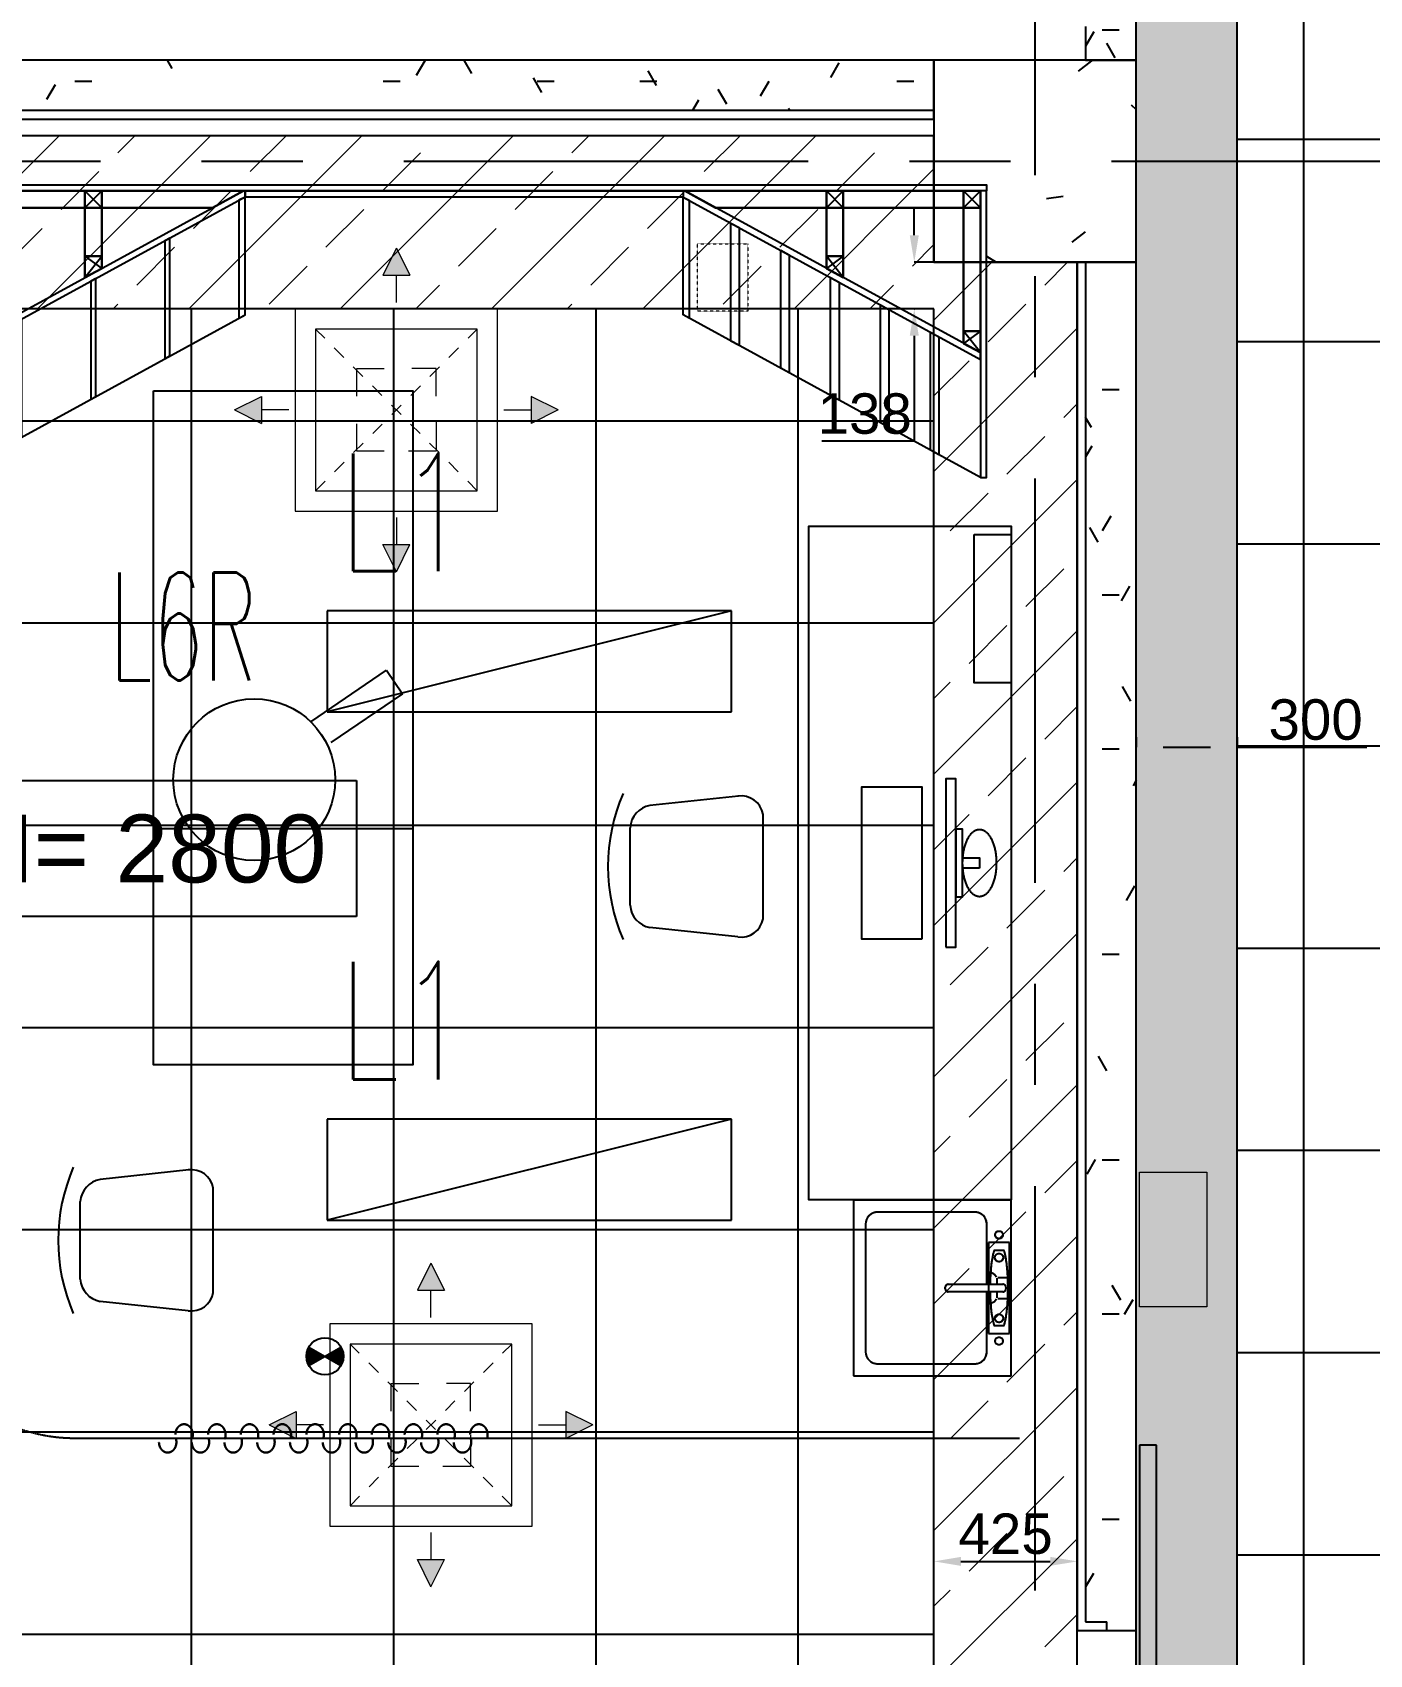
# Model space of a CAD drawing. Header units: millimetres. Extents: x -92759 to 184353, y -15225 to 86714.
# Drawn here: x -63508 to -59541, y 47909 to 52723 of the extents above; entities that cross this region are included whole.
import ezdxf

# ---------------------------------------------------------------- set-up
doc = ezdxf.new("R2010")
doc.units = ezdxf.units.MM
for name, pattern in [('Aligning Line', [3.2004, 1.6002, -1.6002]), ('HIDDEN', [0.375, 0.25, -0.125]), ('IDA - Grid Line', [2100, 1200, -300, 300, -300]), ('IDA - Hidden 065', [322.5, 225, -97.5]), ('IMPORT-ACAD_ISO12W100', [3150, 1800, -450, 0, -450, 0, -450]), ('IMPORT-HIDDEN2', [0])]:
    doc.linetypes.add(name, pattern=pattern)
doc.layers.get('Defpoints').update_dxf_attribs({"color": 8})
for name, color, linetype in [('0-1', 9, 'Continuous'), ('0-L21-Low Bay Light', 1, 'Continuous'), ('0-Motion Sensor', 1, 'Continuous'), ('A-_DOOR----_E', 8, 'Continuous'), ('A-_WALL----_E', 8, 'Continuous'), ('A-_WALL----_H-1', 9, 'Continuous'), ('A-_WALLPRTN_E', 8, 'Continuous'), ('A-PATT-CONC', 8, 'Continuous'), ('AAG_Dimension', 7, 'Continuous'), ('ANNOT', 8, 'Continuous'), ('CURTAIN', 8, 'IMPORT-HIDDEN2'), ('E-legend', 1, 'Continuous'), ('E-LIGHT----E', 1, 'Continuous'), ('FURNITURE', 8, 'Continuous'), ('HF', 7, 'Continuous'), ('HF Text', 7, 'Continuous'), ('HFI 02', 7, 'Continuous'), ('M-ACMV_FCU', 5, 'Continuous'), ('S-_COLN----_E', 8, 'Continuous')]:
    doc.layers.add(name, color=color, linetype=linetype)
for name, color, linetype, true_color in [('1599_FURN_RHH_BLK8 _NEW__1ST STY_dwg _2_-1', 7, 'Continuous', 0xaaaaaa), ('A-_DETA----_E-3', 1, 'IDA - Hidden 065', 0xff0000), ('A-_DETA----_E-6', 7, 'Continuous', 0x969696), ('A-_FURN--2', 7, 'IMPORT-ACAD_ISO12W100', 0xaaaaaa), ('A-_FURN--3', 7, 'Continuous', 0xaaaaaa), ('A-_FURN--4', 7, 'Continuous', 0xaaaaaa), ('A-_FURT----_E-_N', 6, 'Continuous', 0xff00ff), ('FURNITURE HIDDEN', 9, 'Continuous', 0x808080), ('NEW', 6, 'Continuous', 0xff00ff), ('S-_ANOTGRID_E-1', 9, 'IDA - Grid Line', 0x808080)]:
    doc.layers.add(name, color=color, linetype=linetype, true_color=true_color)
for name, color, linetype, lineweight in [('HFI 9MM FPB', 94, 'Continuous', 5), ('M-ACMV_Control Panel', 7, 'Continuous', 25), ('M-ACMV_CP_ HL', 7, 'Continuous', 20), ('M-ACMV_SAD', 5, 'Continuous', 18), ('M-ACMV_SAG', 5, 'Continuous', 25)]:
    doc.layers.add(name, color=color, linetype=linetype, lineweight=lineweight)
doc.styles.add('Arial', font='arial.ttf')
doc.styles.add('Arial_4', font='arial.ttf', dxfattribs={"height": 1.8})
doc.styles.get("Standard").update_dxf_attribs({"font": 'arial.ttf'})
doc.styles.add('T3', font='simplex.shx', dxfattribs={"width": 0.7, "height": 300})
doc.dimstyles.get("Standard").update_dxf_attribs({"dimtxt": 0.18, "dimasz": 0.18, "dimexe": 0.18, "dimexo": 0.0625, "dimgap": 0.09, "dimtad": 0, "dimtih": 1, "dimtoh": 1, "dimdec": 4, "dimzin": 0, "dimdsep": 46, "dimtxsty": 'Standard', "dimcen": 0.09, "dimadec": 0, "dimazin": 0, "dimtfac": 1, "dimtdec": 4, "dimtofl": 0, "dimtmove": 0, "dimatfit": 3, "dimfxl": 1, "dimtolj": 1, "dimtzin": 0, "dimarcsym": 0})
pattern_1 = [(0, (-11870.95, 40538.29), (609.6, 152.4), [50.292, -406.908, 50.292, -406.908, -2438.4]), (0, (-11870.95, 40538.29), (609.6, 152.4), [-914.4, 50.292, -864.108, 50.292, -406.908, -1066.8]), (0, (-11870.95, 40538.29), (609.6, 152.4), [-2286, 50.292, -254.508, 50.292, -711.708]), (120, (-11642.35, 40614.49), (-436.7823, 451.7291), [50.292, -406.908, 50.292, -406.908, -2438.4]), (120, (-11642.35, 40614.49), (-436.7823, 451.7291), [-914.4, 50.292, -864.108, 50.292, -406.908, -1066.8]), (120, (-11642.35, 40614.49), (-436.7823, 451.7291), [-2286, 50.292, -254.508, 50.292, -711.708]), (240, (-11566.15, 40919.29), (-172.8177, -604.1291), [50.292, -406.908, 50.292, -406.908, -2438.4]), (240, (-11566.15, 40919.29), (-172.8177, -604.1291), [-914.4, 50.292, -864.108, 50.292, -406.908, -1066.8]), (240, (-11566.15, 40919.29), (-172.8177, -604.1291), [-2286, 50.292, -254.508, 50.292, -711.708])]

# ---------------------------------------------------------------- blocks, each defined once
blk = doc.blocks.new('IDA - F - Double - Sliding - 1800L x 2200H TSD-01-10566337-BLK8_RHH_1ST STOREY PLAN')
at = {"layer": 'A-_DOOR----_E'}
for p, q in [((-450, -97.5), (-1450, -97.5)), ((-1450, -97.5), (-1450, -147.5)), ((-450, -147.5), (-450, -97.5)), ((1450, -97.5), (450, -97.5)), ((450, -97.5), (450, -147.5)), ((1450, -147.5), (1450, -97.5)), ((-1450, -147.5), (-450, -147.5)), ((-525, -197.5), (-550, -172.5)), ((-550, -172.5), (-450, -172.5)), ((450, -147.5), (1450, -147.5)), ((550, -172.5), (450, -172.5)), ((525, -197.5), (550, -172.5))]:
    blk.add_line(p, q, dxfattribs=at)
blk = doc.blocks.new('CURTAIN')
at = {"layer": 'CURTAIN', "color": 0, "linetype": 'HIDDEN', "lineweight": 30, "ltscale": 400}
for points, weights, knots in [([(364551.8, -317038.2), (364557, -317039.8), (364562.6, -317039.8), (364593.9, -317039.8), (364593.9, -317013.9), (364593.9, -316988.1), (364562.6, -316988.1), (364557, -316988.1), (364551.8, -316989.6)], [0.894831553151, 0.931303290588, 1, 0.707106781187, 1, 0.707106781187, 1, 0.931303290714, 0.894831553285], [4.343966, 4.343966, 4.343966, 4.712389, 4.712389, 6.283185, 6.283185, 7.853982, 7.853982, 8.222404, 8.222404, 8.222404]), ([(364551.8, -317086.8), (364546.5, -317088.4), (364540.9, -317088.4), (364509.6, -317088.4), (364509.6, -317062.5), (364509.6, -317036.7), (364540.9, -317036.7), (364546.5, -317036.7), (364551.8, -317038.2)], [0.894831553149, 0.931303290586, 1, 0.707106781187, 1, 0.707106781187, 1, 0.931303290589, 0.894831553152], [1.202374, 1.202374, 1.202374, 1.570796, 1.570796, 3.141593, 3.141593, 4.712389, 4.712389, 5.080812, 5.080812, 5.080812]), ([(364551.8, -317135.4), (364557, -317137), (364562.6, -317137), (364593.9, -317137), (364593.9, -317111.1), (364593.9, -317085.3), (364562.6, -317085.3), (364557, -317085.3), (364551.8, -317086.8)], [0.894831553149, 0.931303290586, 1, 0.707106781187, 1, 0.707106781187, 1, 0.931303290589, 0.894831553152], [4.343966, 4.343966, 4.343966, 4.712389, 4.712389, 6.283185, 6.283185, 7.853982, 7.853982, 8.222404, 8.222404, 8.222404]), ([(364551.8, -317184), (364546.5, -317185.6), (364540.9, -317185.6), (364509.6, -317185.6), (364509.6, -317159.7), (364509.6, -317133.8), (364540.9, -317133.8), (364546.5, -317133.8), (364551.8, -317135.4)], [0.89483155315, 0.931303290587, 1, 0.707106781187, 1, 0.707106781187, 1, 0.931303290587, 0.894831553151], [1.202374, 1.202374, 1.202374, 1.570796, 1.570796, 3.141593, 3.141593, 4.712389, 4.712389, 5.080812, 5.080812, 5.080812]), ([(364551.8, -317232.6), (364557, -317234.2), (364562.6, -317234.2), (364593.9, -317234.2), (364593.9, -317208.3), (364593.9, -317182.4), (364562.6, -317182.4), (364557, -317182.4), (364551.8, -317184)], [0.89483155315, 0.931303290586, 1, 0.707106781187, 1, 0.707106781187, 1, 0.931303290587, 0.894831553151], [4.343966, 4.343966, 4.343966, 4.712389, 4.712389, 6.283185, 6.283185, 7.853982, 7.853982, 8.222404, 8.222404, 8.222404]), ([(364551.8, -317281.2), (364546.5, -317282.8), (364540.9, -317282.8), (364509.6, -317282.8), (364509.6, -317256.9), (364509.6, -317231), (364540.9, -317231), (364546.5, -317231), (364551.8, -317232.6)], [0.894831553151, 0.931303290587, 1, 0.707106781187, 1, 0.707106781187, 1, 0.931303290587, 0.894831553151], [1.202374, 1.202374, 1.202374, 1.570796, 1.570796, 3.141593, 3.141593, 4.712389, 4.712389, 5.080812, 5.080812, 5.080812]), ([(364551.8, -317329.8), (364557, -317331.4), (364562.6, -317331.4), (364593.9, -317331.4), (364593.9, -317305.5), (364593.9, -317279.6), (364562.6, -317279.6), (364557, -317279.6), (364551.8, -317281.2)], [0.89483155315, 0.931303290587, 1, 0.707106781187, 1, 0.707106781187, 1, 0.931303290588, 0.894831553151], [4.343966, 4.343966, 4.343966, 4.712389, 4.712389, 6.283185, 6.283185, 7.853982, 7.853982, 8.222404, 8.222404, 8.222404]), ([(364551.8, -317378.4), (364546.5, -317380), (364540.9, -317380), (364509.6, -317380), (364509.6, -317354.1), (364509.6, -317328.2), (364540.9, -317328.2), (364546.5, -317328.2), (364551.8, -317329.8)], [0.894831553151, 0.931303290587, 1, 0.707106781187, 1, 0.707106781187, 1, 0.931303290716, 0.894831553287], [1.202374, 1.202374, 1.202374, 1.570796, 1.570796, 3.141593, 3.141593, 4.712389, 4.712389, 5.080812, 5.080812, 5.080812]), ([(364551.8, -317427), (364557, -317428.6), (364562.6, -317428.6), (364593.9, -317428.6), (364593.9, -317402.7), (364593.9, -317376.8), (364562.6, -317376.8), (364557, -317376.8), (364551.8, -317378.4)], [0.89483155315, 0.931303290587, 1, 0.707106781187, 1, 0.707106781187, 1, 0.931303290587, 0.89483155315], [4.343966, 4.343966, 4.343966, 4.712389, 4.712389, 6.283185, 6.283185, 7.853982, 7.853982, 8.222404, 8.222404, 8.222404]), ([(364551.8, -317475.6), (364546.5, -317477.2), (364540.9, -317477.2), (364509.6, -317477.2), (364509.6, -317451.3), (364509.6, -317425.4), (364540.9, -317425.4), (364546.5, -317425.4), (364551.8, -317427)], [0.894831553151, 0.931303290587, 1, 0.707106781187, 1, 0.707106781187, 1, 0.931303290587, 0.894831553151], [1.202374, 1.202374, 1.202374, 1.570796, 1.570796, 3.141593, 3.141593, 4.712389, 4.712389, 5.080812, 5.080812, 5.080812])]:
    blk.add_rational_spline(points, weights, degree=2, knots=knots, dxfattribs=at)
blk = doc.blocks.new('RESU')
at = {"layer": 'ANNOT', "color": 8, "linetype": 'HIDDEN', "lineweight": 13, "ltscale": 0.3, "true_color": 0x808080}
blk.add_lwpolyline([(-707.8, -375), (-857.8, -375), (-857.8, -175), (-707.8, -175)], close=True, dxfattribs=at)
at = {"layer": 'FURNITURE', "color": 7, "lineweight": 30}
for points in [[(-3082, -18), (-3032, -18), (-3032, -68), (-3082, -68)], [(-3032, -18), (-2675, -18), (-2675, -68), (-3032, -68)], [(-2675, -18), (-2625, -18), (-2625, -68), (-2675, -68)], [(-2625, -18), (-2204.6, -18), (-2296.1, -68), (-2625, -68)], [(-475, -18), (-895.4, -18), (-803.9, -68), (-475, -68)], [(-425, -18), (-475, -18), (-475, -68), (-425, -68)], [(-68, -18), (-425, -18), (-425, -68), (-68, -68)], [(-18, -18), (-68, -18), (-68, -68), (-18, -68)], [(-3082, -68), (-3032, -68), (-3032, -433.8), (-3082, -433.8)], [(-2675, -68), (-2625, -68), (-2625, -211.4), (-2675, -211.4)], [(-425, -68), (-475, -68), (-475, -211.4), (-425, -211.4)], [(-18, -68), (-68, -68), (-68, -433.8), (-18, -433.8)], [(-2675, -275.1), (-2675, -211.4), (-2625, -211.4), (-2625, -247.7)], [(-425, -275.1), (-425, -211.4), (-475, -211.4), (-475, -247.7)], [(-3082, -497.5), (-3082, -433.8), (-3032, -433.8), (-3032, -470.2)], [(-18, -497.5), (-18, -433.8), (-68, -433.8), (-68, -470.2)]]:
    blk.add_lwpolyline(points, close=True, dxfattribs=at)
at = {"layer": 'FURNITURE HIDDEN'}
for p, q in [((-3082, -18), (-3032, -68)), ((-3082, -68), (-3032, -18)), ((-2675, -18), (-2625, -68)), ((-2675, -68), (-2625, -18)), ((-425, -18), (-475, -68)), ((-425, -68), (-475, -18)), ((-18, -18), (-68, -68)), ((-18, -68), (-68, -18)), ((-2675, -211.4), (-2625, -247.7)), ((-2675, -275.1), (-2625, -211.4)), ((-425, -211.4), (-475, -247.7)), ((-425, -275.1), (-475, -211.4)), ((-3082, -433.8), (-3032, -470.2)), ((-3082, -497.5), (-3032, -433.8)), ((-18, -433.8), (-68, -470.2)), ((-18, -497.5), (-68, -433.8))]:
    blk.add_line(p, q, dxfattribs=at)
at = {"layer": 'NEW', "color": 8, "ltscale": 0.03}
for p, q in [((-3082, -868), (-2200, -386)), ((-18, -868), (-900, -386))]:
    blk.add_line(p, q, dxfattribs=at)
for points in [[(-3100, 0), (0, 0), (0, -18), (-3100, -18)], [(-3100, -18), (-3082, -18), (-3082, -868), (-3100, -868)], [(-3082, -518), (-3082, -497.5), (-2204.6, -18), (-2200, -18), (-2200, -36)], [(-2200, -36), (-2218, -45.8), (-2218, -395.8), (-2200, -386)], [(-2200, -18), (-900, -18), (-900, -36), (-2200, -36)], [(-18, -518), (-18, -497.5), (-895.4, -18), (-900, -18), (-900, -36)], [(-900, -36), (-882, -45.8), (-882, -395.8), (-900, -386)], [(0, -18), (-18, -18), (-18, -868), (0, -868)], [(-758.6, -113.3), (-733.9, -126.8), (-733.9, -476.8), (-758.6, -463.3)], [(-2422.8, -157.7), (-2437.8, -165.9), (-2437.8, -515.9), (-2422.8, -507.7)], [(-610.5, -194.2), (-585.8, -207.7), (-585.8, -557.7), (-610.5, -544.2)], [(-2642.5, -277.8), (-2657.5, -286), (-2657.5, -636), (-2642.5, -627.8)], [(-462.4, -275.2), (-437.6, -288.7), (-437.6, -638.7), (-462.4, -625.2)], [(-314.2, -356.1), (-289.5, -369.6), (-289.5, -719.6), (-314.2, -706.1)], [(-2862.2, -397.9), (-2877.2, -406.1), (-2877.2, -756.1), (-2862.2, -747.9)], [(-166.1, -437.1), (-141.4, -450.6), (-141.4, -800.6), (-166.1, -787.1)]]:
    blk.add_lwpolyline(points, close=True, dxfattribs=at)
blk = doc.blocks.new('A$Ccaccab47')
at = {"color": 8, "linetype": 'HIDDEN'}
for p, q in [((-98.2, 3720), (-2900.1, 3720)), ((-3400.1, -220.4), (-3400.1, 3220))]:
    blk.add_line(p, q, dxfattribs=at)
blk.add_arc((-2900.1, 3220), 500, 90, 180, dxfattribs=at)
at = {"color": 8, "rotation": 90}
for p in [(-319639.8, -360831.8), (-319153.8, -360831.8)]:
    blk.add_blockref('CURTAIN', p, dxfattribs=at)
at = {"xscale": -1, "rotation": 180}
blk.add_blockref('RESU', (-196.4, 0), dxfattribs=at)
blk = doc.blocks.new('1599_FURN_RHH_BLK8 _NEW__1ST STY_dwg_CHAIR-10346284-BLK8_RHH_1ST STOREY PLAN')
at = {"layer": 'A-_FURN--4'}
for p, q in [((362639.3, -313382.2), (362869.3, -313382.2)), ((362545.4, -313702.3), (362573.4, -313441.1)), ((362963.4, -313704.2), (362935.2, -313441.1)), ((362599.6, -313776.6), (362909, -313776.6))]:
    blk.add_line(p, q, dxfattribs=at)
for centre, radius, start, end in [((362754.4, -313864.3), 547.7, 66.6649, 113.3351), ((362643.9, -313453.7), 71.6, 93.695, 169.8843), ((362864.7, -313453.7), 71.6, 10.1157, 86.305), ((362610.5, -313711.7), 65.8, 171.7351, 260.4846), ((362898.2, -313711.7), 65.8, 279.5154, 8.2649)]:
    blk.add_arc(centre, radius, start, end, dxfattribs=at)
blk = doc.blocks.new('1599_FURN_RHH_BLK8 _NEW__1ST STY_dwg_MONITOR-10346286-BLK8_RHH_1ST STOREY PLAN')
at = {"layer": 'A-_FURN--4', "flags": 128}
for points in [[(-100, 250), (-70, 250), (-70, -250), (-100, -250)], [(-70, 100), (-50, 100), (-50, -100), (-70, -100)], [(0, 15), (-50, 15), (-50, -15), (0, -15)]]:
    blk.add_lwpolyline(points, close=True, dxfattribs=at)
at = {"layer": 'A-_FURN--4'}
for points in [[(0, 100), (-50, 100), (-50, 0)], [(50, 0), (50, 100), (0, 100)], [(-50, 0), (-50, -100), (0, -100)], [(0, -100), (50, -100), (50, 0)]]:
    blk.add_rational_spline(points, [1, 0.707106781187, 1], degree=2, dxfattribs=at)
blk = doc.blocks.new('1599_FURN_RHH_BLK8 _NEW__1ST STY_dwg _2_-10346281-BLK8_RHH_1ST STOREY PLAN')
at = {"layer": 'A-_DETA----_E-3'}
for p, q in [((-25594.1, -30082.8), (-25594.1, -30604.8)), ((-25594.1, -30082.8), (-25126.1, -30082.8)), ((-25594.1, -30082.8), (-25594.1, -30604.8)), ((-25594.1, -30082.8), (-25126.1, -30082.8)), ((-25126.1, -30604.8), (-25126.1, -30082.8)), ((-25126.1, -30604.8), (-25126.1, -30082.8)), ((-25234.1, -30118.8), (-25522.1, -30118.8)), ((-25234.1, -30118.8), (-25522.1, -30118.8)), ((-25558.1, -30154.8), (-25558.1, -30532.8)), ((-25558.1, -30154.8), (-25558.1, -30532.8)), ((-25198.1, -30332.9), (-25198.1, -30154.8)), ((-25198.1, -30332.9), (-25198.1, -30154.8)), ((-25130.6, -30208.8), (-25193.6, -30208.8)), ((-25193.6, -30208.8), (-25193.6, -30478.8)), ((-25130.6, -30208.8), (-25193.6, -30208.8)), ((-25193.6, -30208.8), (-25193.6, -30478.8)), ((-25130.6, -30478.8), (-25130.6, -30208.8)), ((-25130.6, -30478.8), (-25130.6, -30208.8)), ((-25176.5, -30231.3), (-25147.6, -30231.3)), ((-25176.5, -30231.3), (-25147.6, -30231.3)), ((-25168.2, -30314.6), (-25168.2, -30332.9)), ((-25168.2, -30314.6), (-25168.2, -30332.9)), ((-25165.8, -30312.6), (-25139.9, -30312.6)), ((-25165.8, -30312.6), (-25139.9, -30312.6)), ((-25321.7, -30346.4), (-25321.7, -30341.9)), ((-25321.7, -30346.4), (-25321.7, -30341.9)), ((-25312.7, -30332.9), (-25150.7, -30332.9)), ((-25312.7, -30332.9), (-25150.7, -30332.9)), ((-25150.7, -30355.4), (-25312.7, -30355.4)), ((-25150.7, -30355.4), (-25312.7, -30355.4)), ((-25198.1, -30532.8), (-25198.1, -30355.4)), ((-25198.1, -30532.8), (-25198.1, -30355.4)), ((-25168.2, -30355.6), (-25168.2, -30373.1)), ((-25168.2, -30355.6), (-25168.2, -30373.1)), ((-25165.8, -30375), (-25139.9, -30375)), ((-25165.8, -30375), (-25139.9, -30375)), ((-25141.7, -30341.9), (-25141.7, -30346.4)), ((-25141.7, -30341.9), (-25141.7, -30346.4)), ((-25147.6, -30456.3), (-25176.5, -30456.3)), ((-25147.6, -30456.3), (-25176.5, -30456.3)), ((-25193.6, -30478.8), (-25130.6, -30478.8)), ((-25193.6, -30478.8), (-25130.6, -30478.8)), ((-25594.1, -30604.8), (-25126.1, -30604.8)), ((-25594.1, -30604.8), (-25126.1, -30604.8)), ((-25522.1, -30568.8), (-25234.1, -30568.8)), ((-25522.1, -30568.8), (-25234.1, -30568.8))]:
    blk.add_line(p, q, dxfattribs=at)
for centre, radius in [((-25162.1, -30186.3), 11.4), ((-25162.1, -30186.3), 11.4), ((-25162.1, -30253.8), 12.3), ((-25162.1, -30253.8), 12.3), ((-25162.1, -30433.8), 12.3), ((-25162.1, -30433.8), 12.3), ((-25162.1, -30501.3), 11.4), ((-25162.1, -30501.3), 11.4)]:
    blk.add_circle(centre, radius, dxfattribs=at)
for centre, radius, start, end in [((-25522.1, -30154.8), 36, 90, 180), ((-25522.1, -30154.8), 36, 90, 180), ((-25234.1, -30154.8), 36, 360, 90), ((-25234.1, -30154.8), 36, 360, 90), ((-24834.2, -30317), 353.6, 168.8025, 175.3124), ((-24834.2, -30317), 353.6, 168.8025, 175.3124), ((-25036.4, -30277), 147.4, 161.9543, 168.8025), ((-25036.4, -30277), 147.4, 161.9543, 168.8025), ((-25287.8, -30277), 147.4, 11.1975, 18.0457), ((-25287.8, -30277), 147.4, 11.1975, 18.0457), ((-25490, -30317), 353.6, 4.6876, 11.1975), ((-25490, -30317), 353.6, 4.6876, 11.1975), ((-24507.3, -30343.8), 681.5, 175.3124, 179.0787), ((-24507.3, -30343.8), 681.5, 175.3124, 179.0787), ((-25192.3, -30323.8), 25.7, 28.4413, 71.9853), ((-25192.3, -30323.8), 25.7, 28.4413, 71.9853), ((-25816.9, -30343.8), 681.5, 360, 4.6876), ((-25816.9, -30343.8), 681.5, 360, 4.6876), ((-25312.7, -30341.9), 9, 90, 180), ((-25312.7, -30341.9), 9, 90, 180), ((-25312.7, -30346.4), 9, 180, 270), ((-25312.7, -30346.4), 9, 180, 270), ((-24507.3, -30343.8), 681.5, 180.9704, 184.6876), ((-24507.3, -30343.8), 681.5, 180.9704, 184.6876), ((-25150.7, -30341.9), 9, 360, 90), ((-25150.7, -30341.9), 9, 360, 90), ((-25150.7, -30346.4), 9, 270, 360), ((-25150.7, -30346.4), 9, 270, 360), ((-25816.9, -30343.8), 681.5, 355.3124, 0), ((-25816.9, -30343.8), 681.5, 355.3124, 0), ((-24834.2, -30370.6), 353.6, 184.6876, 191.1975), ((-24834.2, -30370.6), 353.6, 184.6876, 191.1975), ((-25192.3, -30363.9), 25.7, 288.0147, 331.5587), ((-25192.3, -30363.9), 25.7, 288.0147, 331.5587), ((-25490, -30370.6), 353.6, 348.8025, 355.3124), ((-25490, -30370.6), 353.6, 348.8025, 355.3124), ((-25036.4, -30410.6), 147.4, 191.1975, 198.0457), ((-25036.4, -30410.6), 147.4, 191.1975, 198.0457), ((-25287.8, -30410.6), 147.4, 341.9543, 348.8025), ((-25287.8, -30410.6), 147.4, 341.9543, 348.8025), ((-25522.1, -30532.8), 36, 180, 270), ((-25522.1, -30532.8), 36, 180, 270), ((-25234.1, -30532.8), 36, 270, 360), ((-25234.1, -30532.8), 36, 270, 360)]:
    blk.add_arc(centre, radius, start, end, dxfattribs=at)
at = {"layer": 'A-_DETA----_E-6'}
for p, q in [((-25594.1, -30082.8), (-25594.1, -30604.8)), ((-25594.1, -30082.8), (-25126.1, -30082.8)), ((-25126.1, -30604.8), (-25126.1, -30082.8)), ((-25234.1, -30118.8), (-25522.1, -30118.8)), ((-25558.1, -30154.8), (-25558.1, -30532.8)), ((-25198.1, -30332.9), (-25198.1, -30154.8)), ((-25130.6, -30208.8), (-25193.6, -30208.8)), ((-25193.6, -30208.8), (-25193.6, -30478.8)), ((-25130.6, -30478.8), (-25130.6, -30208.8)), ((-25176.5, -30231.3), (-25147.6, -30231.3)), ((-25168.2, -30314.6), (-25168.2, -30332.9)), ((-25165.8, -30312.6), (-25139.9, -30312.6)), ((-25321.7, -30346.4), (-25321.7, -30341.9)), ((-25312.7, -30332.9), (-25150.7, -30332.9)), ((-25150.7, -30355.4), (-25312.7, -30355.4)), ((-25198.1, -30532.8), (-25198.1, -30355.4)), ((-25168.2, -30355.6), (-25168.2, -30373.1)), ((-25165.8, -30375), (-25139.9, -30375)), ((-25141.7, -30341.9), (-25141.7, -30346.4)), ((-25147.6, -30456.3), (-25176.5, -30456.3)), ((-25193.6, -30478.8), (-25130.6, -30478.8)), ((-25594.1, -30604.8), (-25126.1, -30604.8)), ((-25522.1, -30568.8), (-25234.1, -30568.8))]:
    blk.add_line(p, q, dxfattribs=at)
for centre, radius in [((-25162.1, -30186.3), 11.4), ((-25162.1, -30253.8), 12.3), ((-25162.1, -30433.8), 12.3), ((-25162.1, -30501.3), 11.4)]:
    blk.add_circle(centre, radius, dxfattribs=at)
for centre, radius, start, end in [((-25522.1, -30154.8), 36, 90, 180), ((-25234.1, -30154.8), 36, 360, 90), ((-24834.2, -30317), 353.6, 168.8025, 175.3124), ((-25036.4, -30277), 147.4, 161.9543, 168.8025), ((-25287.8, -30277), 147.4, 11.1975, 18.0457), ((-25490, -30317), 353.6, 4.6876, 11.1975), ((-24507.3, -30343.8), 681.5, 175.3124, 179.0787), ((-25192.3, -30323.8), 25.7, 28.4413, 71.9853), ((-25816.9, -30343.8), 681.5, 360, 4.6876), ((-25312.7, -30341.9), 9, 90, 180), ((-25312.7, -30346.4), 9, 180, 270), ((-24507.3, -30343.8), 681.5, 180.9704, 184.6876), ((-25150.7, -30341.9), 9, 360, 90), ((-25150.7, -30346.4), 9, 270, 360), ((-25816.9, -30343.8), 681.5, 355.3124, 0), ((-24834.2, -30370.6), 353.6, 184.6876, 191.1975), ((-25192.3, -30363.9), 25.7, 288.0147, 331.5587), ((-25490, -30370.6), 353.6, 348.8025, 355.3124), ((-25036.4, -30410.6), 147.4, 191.1975, 198.0457), ((-25287.8, -30410.6), 147.4, 341.9543, 348.8025), ((-25522.1, -30532.8), 36, 180, 270), ((-25234.1, -30532.8), 36, 270, 360)]:
    blk.add_arc(centre, radius, start, end, dxfattribs=at)
at = {"layer": 'A-_FURN--2'}
blk.add_line((-26901.1, -28981.4), (-27671.1, -28981.4), dxfattribs=at)
at = {"layer": 'A-_FURN--3'}
blk.add_line((-25236.1, -28107.8), (-25126.1, -28107.8), dxfattribs=at)
at = {"layer": 'A-_FURN--3', "flags": 128}
for points in [[(-25126.1, -30082.8), (-25726.1, -30082.8), (-25726.1, -28082.8), (-25126.1, -28082.8)], [(-25390.1, -29307.8), (-25390.1, -28857.8), (-25570.1, -28857.8), (-25570.1, -29307.8)]]:
    blk.add_lwpolyline(points, close=True, dxfattribs=at)
blk.add_lwpolyline([(-25126.1, -28107.8), (-25126.1, -28547.8), (-25236.1, -28547.8), (-25236.1, -28107.8)], dxfattribs=at)
at = {"layer": 'A-_FURN--4', "flags": 128}
blk.add_lwpolyline([(-27671.1, -27681.7), (-26901.1, -27681.7), (-26901.1, -29681.7), (-27671.1, -29681.7)], close=True, dxfattribs=at)
at = {"xscale": -1, "rotation": 180}
blk.add_blockref('1599_FURN_RHH_BLK8 _NEW__1ST STY_dwg_MONITOR-10346286-BLK8_RHH_1ST STOREY PLAN', (-25220.1, -29082.8), dxfattribs=at)
at = {"extrusion": (0, 0, -1), "xscale": -1, "zscale": -1, "rotation": 270}
for p in [(339639, -391847.6), (341270.2, -392957)]:
    blk.add_blockref('1599_FURN_RHH_BLK8 _NEW__1ST STY_dwg_CHAIR-10346284-BLK8_RHH_1ST STOREY PLAN', p, dxfattribs=at)
at = {"layer": 'A-_FURT----_E-_N', "color": 8, "xscale": -1, "rotation": 180}
blk.add_blockref('A$Ccaccab47', (-25002.9, -27070.4), dxfattribs=at)
blk = doc.blocks.new('A$Cb2bf8f38')
at = {"layer": 'A-_WALL----_H-1'}
h = blk.add_hatch(dxfattribs=at)
h.set_pattern_fill('FP_1', color=256, style=0, pattern_type=2)
h.set_pattern_definition(pattern_1)
h.paths.add_polyline_path([(-17375, 20100), (-17300, 20100), (-17300, 20200), (-17450, 20200), (-17450, 20100), (-17437.1, 20100)])
h.paths.add_polyline_path([(-17375, 21300), (-17300, 21300), (-17300, 22700), (-17450, 22700), (-17450, 21300), (-17437.1, 21300)])
h = blk.add_hatch(dxfattribs=at)
h.set_pattern_fill('FP_1', color=256, style=0, pattern_type=2)
h.set_pattern_definition(pattern_1)
h.paths.add_polyline_path([(-17900, 19950), (-17900, 20100), (-24249.9, 20100), (-24249.9, 19950), (-20546.6, 19950)])
h = blk.add_hatch(dxfattribs=at)
h.set_pattern_fill('FP_1', color=256, style=0, pattern_type=2)
h.set_pattern_definition(pattern_1)
h.paths.add_polyline_path([(-17300, 12700), (-17300, 13640), (-17387.5, 13640), (-17387.5, 13615), (-17450, 13615), (-17450, 12700), (-17387.5, 12700)])
h.paths.add_polyline_path([(-17387.5, 15440), (-17300, 15440), (-17300, 19500), (-17450, 19500), (-17450, 15465), (-17387.5, 15465)])
at = {"layer": 'S-_COLN----_E'}
h = blk.add_hatch(dxfattribs=at)
h.set_pattern_fill('FP_4', color=256, style=0, pattern_type=2)
h.set_pattern_definition([(50, (-11870.95, 40538.3), (1093.104, -95.634), [114.3, -1257.3]), (355, (-11871, 40538.3), (-211.46, 1146.34), [91.44, -1005.84]), (100.451, (-11779.9, 40530.3), (881.656, 1050.7), [97.14, -1068.54]), (46.184, (-11871, 40843.1), (1626.475, -252.26), [171.45, -1885.95]), (96.636, (-11735.4, 40822), (1424.42, 1484.57), [145.71, -1602.81]), (351.184, (-11871, 40843.1), (1424.43, 1484.55), [137.16, -1508.76]), (21, (-11718.55, 40766.9), (909.686, -613.59), [114.3, -1257.3]), (326, (-11718.6, 40766.9), (370.81, 1105.13), [91.44, -1005.84]), (71.451, (-11642.7, 40715.8), (1280.503, 491.53), [97.14, -1068.54]), (37.5, (-11870.95, 40538.3), (18.531, 507.33), [50.292, -943.356, 50.292, -970.788, -1009.65]), (37.5, (-11870.95, 40538.3), (18.531, 507.33), [-2014.728, 50.292, -959.358]), (7.5, (-11870.95, 40538.3), (400.918, 601.084), [50.292, -531.876, 50.292, -920.496, -384.81]), (7.5, (-11870.95, 40538.3), (400.918, 601.084), [-1552.956, 50.292, -334.518]), (327.5, (-12210.8, 40538.3), (813.545, -34.374), [50.292, -330.708, 50.292, -1138.428, -1577.34]), (327.5, (-12210.8, 40538.3), (813.545, -34.374), [-1569.72, 50.292, -1527.048]), (317.5, (-12363.2, 40538.3), (888.775, 152.56), [50.292, -445.008, 50.292, -739.14, -1120.14]), (317.5, (-12363.2, 40538.3), (888.775, 152.56), [-1284.73, 50.29, -1069.85])])
h.paths.add_polyline_path([(-17300, 19500), (-17300, 20100), (-17900, 20100), (-17900, 19500), (-17437.1, 19500)])
at = {"layer": 'A-_WALL----_E'}
for p, q in [((-17900, 19950), (-24249.9, 19950)), ((-17450, 19500), (-17450, 15465)), ((-17450, 15465), (-17387.5, 15465)), ((-17387.5, 15440), (-17387.5, 15465))]:
    blk.add_line(p, q, dxfattribs=at)
at = {"layer": 'A-_WALLPRTN_E'}
for p, q in [((-17450, 20200), (-17450, 20100)), ((-17300, 20100), (-17300, 20200)), ((-17900, 20100), (-24249.9, 20100)), ((-17900, 19925), (-17900, 20100)), ((-17450, 20100), (-17300, 20100)), ((-24224.9, 19925), (-17900, 19925)), ((-17475, 19500), (-17475, 15440)), ((-17300, 19500), (-17475, 19500)), ((-17300, 15440), (-17300, 19500)), ((-17475, 15440), (-17300, 15440))]:
    blk.add_line(p, q, dxfattribs=at)
at = {"layer": 'S-_ANOTGRID_E-1'}
for p, q in [((-17600, -20141.4), (-17600, 53272.8)), ((-38373.1, 19800), (13584.7, 19800))]:
    blk.add_line(p, q, dxfattribs=at)
at = {"layer": 'S-_COLN----_E'}
for p, q in [((-17450, 20100), (-17900, 20100)), ((-17900, 20100), (-17900, 19950)), ((-17300, 20100), (-17450, 20100)), ((-17300, 19500), (-17300, 20100)), ((-17900, 19950), (-17900, 19925)), ((-17900, 19925), (-17900, 19500)), ((-17900, 19500), (-17475, 19500)), ((-17475, 19500), (-17450, 19500)), ((-17450, 19500), (-17300, 19500))]:
    blk.add_line(p, q, dxfattribs=at)
at = {"layer": '1599_FURN_RHH_BLK8 _NEW__1ST STY_dwg _2_-1'}
blk.add_blockref('1599_FURN_RHH_BLK8 _NEW__1ST STY_dwg _2_-10346281-BLK8_RHH_1ST STOREY PLAN', (7455.1, 46800), dxfattribs=at)
at = {"layer": 'A-_DOOR----_E', "rotation": 89.99999999999991}
blk.add_blockref('IDA - F - Double - Sliding - 1800L x 2200H TSD-01-10566337-BLK8_RHH_1ST STOREY PLAN', (-17387.5, 14540), dxfattribs=at)
blk = doc.blocks.new('*D511')
at = {"layer": 'Defpoints', "color": 0, "transparency": 16777216}
for p in [(-6029, 475106.4), (-5604, 475106.4), (-5604, 475106.4)]:
    blk.add_point(p, dxfattribs=at)
at = {"layer": 'HFI 02', "color": 0, "lineweight": -2, "transparency": 16777216}
for p, q in [((-6029, 475106.5), (-6029, 475106.6)), ((-5949, 475106.4), (-5684, 475106.4)), ((-5604, 475106.4), (-5604, 475106.2))]:
    blk.add_line(p, q, dxfattribs=at)
at = {"layer": 'HFI 02', "color": 0, "transparency": 16777216}
for points in [[(-5949, 475119.8), (-5949, 475093.1), (-6029, 475106.4)], [(-5684, 475119.8), (-5684, 475093.1), (-5604, 475106.4)]]:
    blk.add_solid(points, dxfattribs=at)
at = {"layer": 'HFI 02', "color": 152, "true_color": 0x2776bb, "transparency": 16777216, "insert": (-5816.5, 475187.7), "char_height": 120, "attachment_point": 5, "style": 'Arial'}
blk.add_mtext('\\A1;425', dxfattribs=at)
blk = doc.blocks.new('*D542')
at = {"layer": 'AAG_Dimension', "color": 0, "lineweight": -2, "transparency": 16777216}
for p, q in [((-6087.5, 479041.7), (-6087.5, 479121.7)), ((-6029.1, 478961.7), (-6087.7, 478961.7)), ((-6087.5, 478823.8), (-6087.3, 478823.8)), ((-6087.5, 478743.8), (-6087.5, 478430.6)), ((-6087.5, 478430.6), (-6361.6, 478430.6))]:
    blk.add_line(p, q, dxfattribs=at)
at = {"layer": 'AAG_Dimension', "color": 0, "transparency": 16777216}
for points in [[(-6100.9, 479041.7), (-6074.2, 479041.7), (-6087.5, 478961.7)], [(-6100.9, 478743.8), (-6074.2, 478743.8), (-6087.5, 478823.8)]]:
    blk.add_solid(points, dxfattribs=at)
at = {"layer": 'Defpoints', "color": 0, "transparency": 16777216}
for p in [(-6029, 478961.7), (-6087.5, 478823.8), (-6087.5, 478823.8)]:
    blk.add_point(p, dxfattribs=at)
at = {"layer": 'AAG_Dimension', "color": 152, "true_color": 0x2776bb, "transparency": 16777216, "insert": (-6234.6, 478511.9), "char_height": 120, "attachment_point": 5, "style": 'Arial'}
blk.add_mtext('\\A1;138', dxfattribs=at)
blk = doc.blocks.new('*D593')
at = {"layer": 'AAG_Dimension', "color": 0, "lineweight": -2, "transparency": 16777216}
for p, q in [((-5429, 477552.5), (-5429, 477522.4)), ((-5129, 477552.5), (-5129, 477522.4)), ((-5349, 477522.6), (-5209, 477522.6)), ((-5129, 477522.6), (-4744.4, 477522.6))]:
    blk.add_line(p, q, dxfattribs=at)
at = {"layer": 'AAG_Dimension', "color": 0, "transparency": 16777216}
for points in [[(-5349, 477535.9), (-5349, 477509.3), (-5429, 477522.6)], [(-5209, 477535.9), (-5209, 477509.3), (-5129, 477522.6)]]:
    blk.add_solid(points, dxfattribs=at)
at = {"layer": 'Defpoints', "color": 0, "transparency": 16777216}
for p in [(-5429, 477552.5), (-5129, 477552.5), (-5129, 477522.6)]:
    blk.add_point(p, dxfattribs=at)
at = {"layer": 'AAG_Dimension', "color": 152, "true_color": 0x2776bb, "transparency": 16777216, "insert": (-4896.7, 477603.9), "char_height": 120, "attachment_point": 5, "style": 'Arial'}
blk.add_mtext('\\A1;300', dxfattribs=at)
blk = doc.blocks.new('L1')
at = {"layer": 'E-legend', "lineweight": 25}
for p, q in [((-1200, 0), (-1200, -300)), ((0, 0), (-1200, 0)), ((0, 0), (-1200, -300)), ((0, -300), (0, 0)), ((-1200, -300), (0, -300))]:
    blk.add_line(p, q, dxfattribs=at)
at = {"layer": 'E-legend', "lineweight": 25, "style": 'T3', "width": 0.7}
blk.add_text('L1', height=350, dxfattribs=at).set_placement((-1164.1, 117.3))
blk = doc.blocks.new('L6R')
at = {"layer": 'E-LIGHT----E'}
for p, q in [((167.6, 171.7), (392.6, 324.9)), ((392.6, 324.9), (440.1, 255.1)), ((440.1, 255.1), (227.7, 110.4))]:
    blk.add_line(p, q, dxfattribs=at)
blk.add_circle((0, 0), 240, dxfattribs=at)
at = {"layer": 'E-LIGHT----E', "style": 'T3', "width": 0.55}
blk.add_text('L6R', height=320, dxfattribs=at).set_placement((-430, 294.7))
blk = doc.blocks.new('Motion Sensor')
at = {"layer": 'E-legend', "lineweight": 25}
h = blk.add_hatch(color=256, dxfattribs=at)
h.dxf.hatch_style = 1
h.paths.add_polyline_path([(10021, -17121.6), (9973.3, -17094.1, 0.131652), (9965.9, -17121.6, 0.131652), (9973.3, -17149.1)])
h = blk.add_hatch(color=256, dxfattribs=at)
h.dxf.hatch_style = 1
h.paths.add_polyline_path([(10068.6, -17094.1), (10021, -17121.6), (10068.6, -17149.1, 0.131652), (10076, -17121.6, 0.131652)])
for p, q in [((9973.3, -17094.1), (10068.6, -17149.1)), ((9973.3, -17149.1), (10068.6, -17094.1))]:
    blk.add_line(p, q, dxfattribs=at)
blk.add_circle((10021, -17121.6), 55, dxfattribs=at)
blk = doc.blocks.new('EL_B8_L1_R4')
at = {"layer": '0-L21-Low Bay Light', "color": 7}
for p in [(-7707.9, -22092.9), (-7707.9, -23601.3)]:
    blk.add_blockref('L1', p, dxfattribs=at)
at = {"layer": '0-Motion Sensor'}
blk.add_blockref('Motion Sensor', (-18935.3, -7183.5), dxfattribs=at)
at = {"layer": 'E-LIGHT----E', "color": 0}
blk.add_blockref('L6R', (-9124, -22593.9), dxfattribs=at)
blk = doc.blocks.new('A$Ccf37d9f4')
at = {"layer": 'A-PATT-CONC', "ltscale": 100}
h = blk.add_hatch(color=5, dxfattribs=at)
h.dxf.hatch_style = 1
h.paths.add_polyline_path([(0, 480.4), (-40.3, 399.8), (40.3, 399.8)])
h = blk.add_hatch(color=5, dxfattribs=at)
h.dxf.hatch_style = 1
h.paths.add_polyline_path([(-399.8, 40.3), (-480.4, 0), (-399.8, -40.3)])
h = blk.add_hatch(color=5, dxfattribs=at)
h.dxf.hatch_style = 1
h.paths.add_polyline_path([(399.8, -40.3), (480.4, 0), (399.8, 40.3)])
h = blk.add_hatch(color=5, dxfattribs=at)
h.dxf.hatch_style = 1
h.paths.add_polyline_path([(40.3, -399.8), (-40.3, -399.8), (0, -480.4)])
at = {"layer": 'M-ACMV_SAD', "color": 5, "lineweight": 0}
for p, q in [((0, 480.4), (-40.3, 399.8)), ((0, 480.4), (40.3, 399.8)), ((-40.3, 399.8), (40.3, 399.8)), ((-480.4, 0), (-399.8, 40.3)), ((-480.4, 0), (-399.8, -40.3)), ((-399.8, -40.3), (-399.8, 40.3)), ((399.8, -40.3), (399.8, 40.3)), ((480.4, 0), (399.8, 40.3)), ((480.4, 0), (399.8, -40.3))]:
    blk.add_line(p, q, dxfattribs=at)
at = {"layer": 'M-ACMV_SAD', "lineweight": 0}
for p, q in [((0, 319.2), (0, 399.8)), ((-319.2, 0), (-399.8, 0)), ((319.2, 0), (399.8, 0)), ((0, -319.2), (0, -399.8)), ((-40.3, -399.8), (40.3, -399.8)), ((0, -480.4), (-40.3, -399.8)), ((0, -480.4), (40.3, -399.8))]:
    blk.add_line(p, q, dxfattribs=at)
at = {"layer": 'M-ACMV_SAD', "linetype": 'Aligning Line', "ltscale": 25}
for p, q in [((-240, 240), (240, -240)), ((240, 240), (-240, -240))]:
    blk.add_line(p, q, dxfattribs=at)
at = {"layer": 'M-ACMV_SAD'}
for points in [[(-300, 300), (300, 300), (300, -300), (-300, -300)], [(-240, 240), (240, 240), (240, -240), (-240, -240)]]:
    blk.add_lwpolyline(points, close=True, dxfattribs=at)
at = {"layer": 'M-ACMV_SAD', "lineweight": 0}
for points in [[(-35.8, 122.9), (-117.8, 122.9), (-117.8, 41)], [(117.8, 30.7), (117.8, 122.9), (35.8, 122.9)], [(-117.8, -41), (-117.8, -122.9), (-35.8, -122.9)], [(117.8, -41), (117.8, -122.9), (46.1, -122.9)]]:
    blk.add_lwpolyline(points, dxfattribs=at)
blk = doc.blocks.new('A$Ce886c8c0')
at = {"layer": 'M-ACMV_Control Panel', "lineweight": 5}
blk.add_lwpolyline([(200, -200), (200, 200), (0, 200), (0, -200)], close=True, dxfattribs=at)
blk.add_solid([(0, -200), (200, -200), (200, 200), (0, -200)], dxfattribs=at)
blk = doc.blocks.new('ACMV_B8L1_R9')
at = {"layer": 'M-ACMV_CP_ HL', "lineweight": 5, "xscale": -1}
blk.add_blockref('A$Ce886c8c0', (229780, -60813.4), dxfattribs=at)
at = {"layer": 'M-ACMV_SAG', "xscale": -1, "rotation": 180}
for p in [(227374.9, -58351.6), (227477.4, -61363.8)]:
    blk.add_blockref('A$Ccf37d9f4', p, dxfattribs=at)
blk = doc.blocks.new('RCP_B8L1')
at = {"layer": 'A-PATT-CONC'}
h = blk.add_hatch(dxfattribs=at)
h.set_pattern_fill('ANSI37', color=256, scale=189, angle=45)
h.set_pattern_definition([(90, (-3329.05, 499461.7), (-600.075, 0), []), (180, (-3329.05, 499461.7), (-6e-14, -600.075), [])])
h.paths.add_polyline_path([(-5129.04966, 499461.70958), (-3329.04966, 499461.70958), (-3329.04966, 465261.70958), (-5129.04966, 465261.70958), (-5129.04966, 497661.70958)])
h = blk.add_hatch(dxfattribs=at)
h.set_pattern_fill('ANSI37', color=256, scale=189, angle=45)
h.set_pattern_definition([(90, (-6029.05, 478823.8), (-600.075, 0), []), (180, (-6029.05, 478823.8), (-6e-14, -600.075), [])])
h.paths.add_polyline_path([(-6029.04966, 478823.81918), (-12029.04967, 478823.81918), (-12029.04967, 472223.81918), (-6029.04967, 472223.81918)])
at = {"layer": 'HFI 9MM FPB'}
h = blk.add_hatch(dxfattribs=at)
h.set_pattern_fill('ANSI33', color=256, scale=50)
h.set_pattern_definition([(45, (-300000, 500000), (-224.5064, 224.5064), []), (45, (-299775.5, 500000), (-224.5064, 224.5064), [158.75, -79.375])])
h.paths.add_polyline_path([(-5429.05312, 464761.70958), (-5429.05312, 497561.70958), (-6479.04966, 497561.70958), (-6479.04966, 499961.70958), (-3029.04966, 499961.70958), (-3029.05312, 482711.70958), (-2429.04966, 482711.70958), (-2429.04966, 481511.70958), (-3029.04966, 481511.70958), (-3029.04966, 475336.70967), (-2679.04966, 475336.70967), (-2679.04966, 464761.70958)])
h.paths.add_polyline_path([(-5129.04966, 499461.70958), (-3329.04966, 499461.70958), (-3329.04966, 465261.70958), (-5129.04966, 465261.70958), (-5129.04966, 497661.70958)], flags=16)
h = blk.add_hatch(dxfattribs=at)
h.set_pattern_fill('ANSI33', color=256, scale=50)
h.paths.add_polyline_path([(-12353.92223, 471711.70958), (-6029.04966, 471711.70958), (-6029.04966, 472161.70958), (-5604.04966, 472161.70958), (-5604.04966, 478961.70958), (-6029.04966, 478961.70958), (-6029.04966, 479336.70949), (-12353.92223, 479336.70949), (-12353.85852, 475286.6882), (-12353.92223, 475286.6882)])
h.paths.add_polyline_path([(-6029.04966, 478823.81918), (-12029.04967, 478823.81918), (-12029.04967, 472223.81918), (-6029.04967, 472223.81918)], flags=16)
at = {"layer": 'HF'}
for points in [[(-5429.05312, 464761.70958), (-5429.05312, 497561.70958), (-6479.04966, 497561.70958), (-6479.04966, 499961.70958), (-3029.04966, 499961.70958), (-3029.05312, 482711.70958), (-2429.04966, 482711.70958), (-2429.04966, 481511.70958), (-3029.04966, 481511.70958), (-3029.04966, 475336.70967), (-2679.04966, 475336.70967), (-2679.04966, 464761.70958)], [(-5129.04966, 499461.70958), (-3329.04966, 499461.70958), (-3329.04966, 465261.70958), (-5129.04966, 465261.70958), (-5129.04966, 497661.70958)], [(-12353.92223, 471711.70958), (-6029.04966, 471711.70958), (-6029.04966, 472161.70958), (-5604.04966, 472161.70958), (-5604.04966, 478961.70958), (-6029.04966, 478961.70958), (-6029.04966, 479336.70949), (-12353.92223, 479336.70949), (-12353.85852, 475286.6882), (-12353.92223, 475286.6882)], [(-6029.04966, 478823.81918), (-12029.04967, 478823.81918), (-12029.04967, 472223.81918), (-6029.04967, 472223.81918), (-6029.04966, 478823.81918)]]:
    blk.add_lwpolyline(points, close=True, dxfattribs=at)
at = {"layer": 'HF Text', "insert": (-9106.67858, 477322.59199), "char_height": 201.462343, "width": 1263.3462081, "attachment_point": 1, "style": 'Arial_4', "bg_fill": 16, "box_fill_scale": 1.5, "bg_fill_color": 256, "bg_fill_transparency": 0}
blk.add_mtext('CH= 2800', dxfattribs=at)
at = {"layer": 'AAG_Dimension'}
dim = blk.add_linear_dim(base=(-6087.52616, 478823.81918), p1=(-6029.04966, 478961.70958), p2=(-6087.52616, 478823.81918), angle=90, dimstyle='Standard', dxfattribs=at)
dim.commit()
dim.dimension.update_dxf_attribs({"geometry": '*D542', "text_midpoint": (-6234.56573, 478430.60512), "dimtype": 128})
dim = blk.add_linear_dim(base=(-5129.04966, 477522.59238), p1=(-5429.04966, 477552.54325), p2=(-5129.04966, 477552.54325), dimstyle='Standard', dxfattribs=at)
dim.commit()
dim.dimension.update_dxf_attribs({"geometry": '*D593', "text_midpoint": (-4896.73042, 477603.90206)})
at = {"layer": 'HFI 02'}
dim = blk.add_linear_dim(base=(-5604.04966, 475106.42133), p1=(-6029.04967, 475106.42133), p2=(-5604.04966, 475106.42133), dimstyle='Standard', dxfattribs=at)
dim.commit()
dim.dimension.update_dxf_attribs({"geometry": '*D511', "text_midpoint": (-5816.54966, 475187.69008)})

msp = doc.modelspace()

# ---------------------------------------------------------------- block references
at = {"layer": '0-1'}
msp.add_blockref('A$Cb2bf8f38', (-42933, 32541.2), dxfattribs=at)

# ---------------------------------------------------------------- next in the draw order: block references
at = {"color": 0}
msp.add_blockref('EL_B8_L1_R4', (-53725.9, 73099.6), dxfattribs=at)
at = {"layer": 'A-PATT-CONC', "color": 152, "true_color": 0x2776bb}
msp.add_blockref('RCP_B8L1', (-54804, -426920.5), dxfattribs=at)

# ---------------------------------------------------------------- next in the draw order: block references
at = {"layer": 'M-ACMV_FCU', "color": 5}
msp.add_blockref('ACMV_B8L1_R9', (-289803, 109954.6), dxfattribs=at)

doc.saveas('drawing.dxf')
